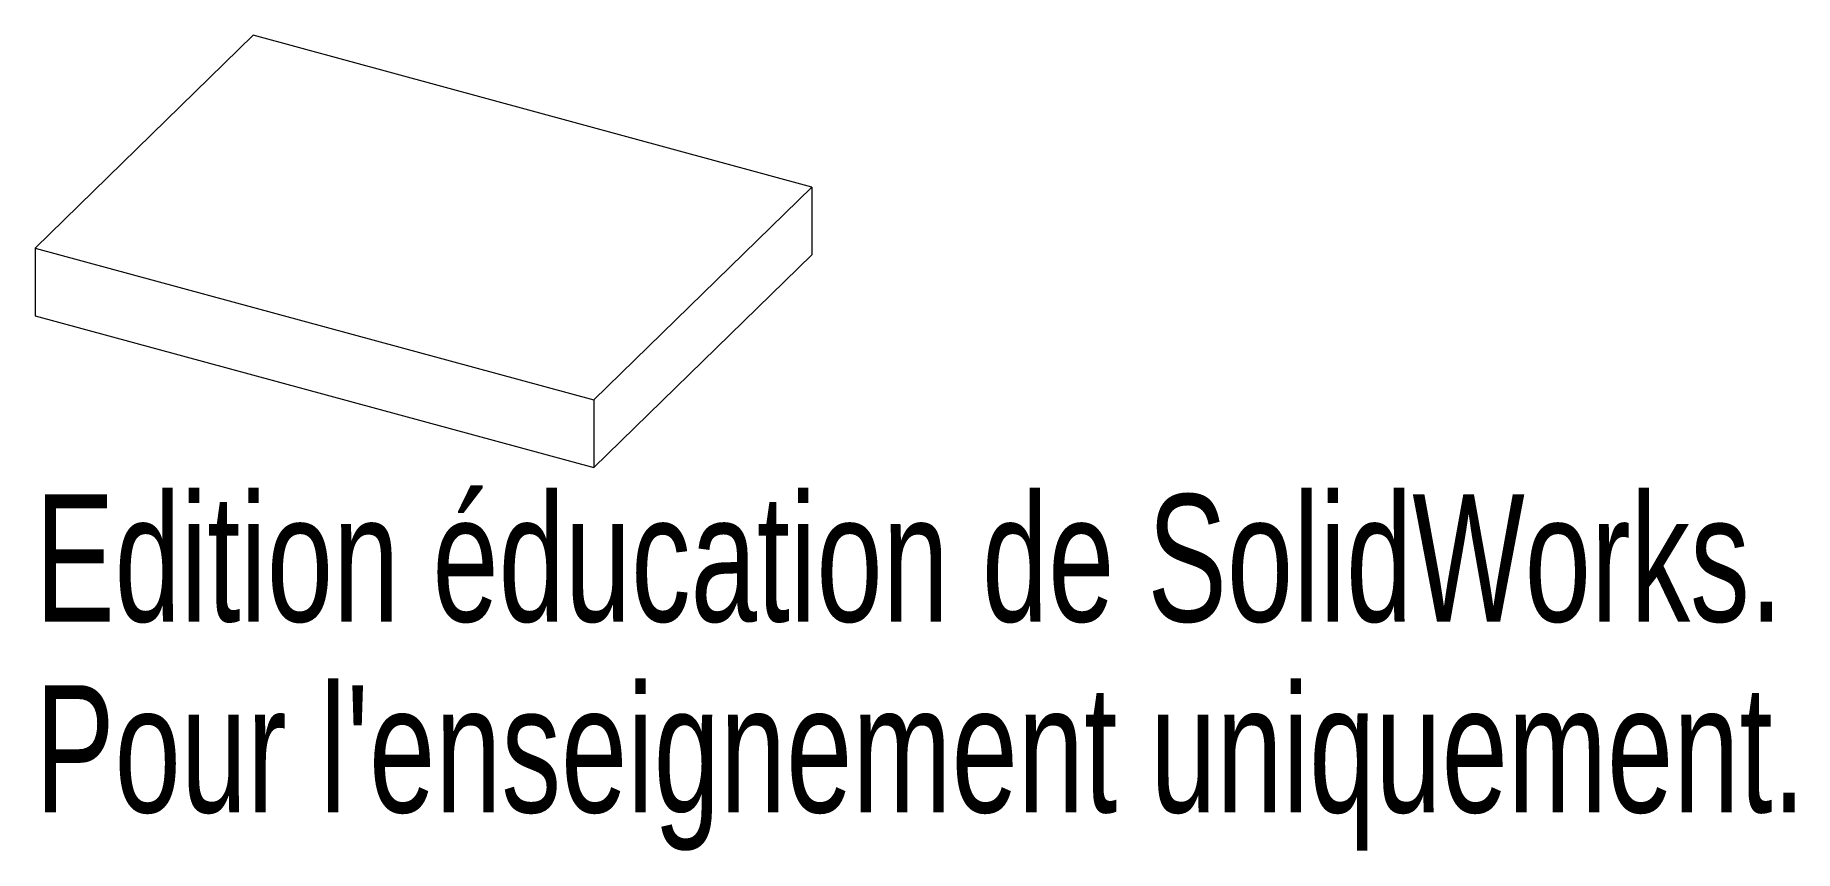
# Model space of a CAD drawing. Header units: millimetres. Extents: x -21.2 to 45.6, y -14.6 to 16.4.
import ezdxf

# ---------------------------------------------------------------- set-up
doc = ezdxf.new("R2010")
doc.units = ezdxf.units.MM
doc.styles.add('SLDTEXTSTYLE0', font='TXT', dxfattribs={"width": 0.7})

msp = doc.modelspace()

# ---------------------------------------------------------------- linework, layer by layer
at = {"color": 7, "linetype": 'Continuous', "lineweight": 15}
for p, q in [((-12.942, 16.426), (-21.226, 8.34)), ((8.284, 10.657), (-12.942, 16.426)), ((0, 2.572), (8.284, 10.657)), ((8.284, 10.657), (8.284, 8.085)), ((-21.226, 8.34), (0, 2.572)), ((-21.226, 8.34), (-21.226, 5.769)), ((0, 0), (8.284, 8.085)), ((-21.226, 5.769), (0, 0)), ((0, 2.572), (0, 0))]:
    msp.add_line(p, q, dxfattribs=at)

# ---------------------------------------------------------------- texts
at = {"color": 7, "linetype": 'Continuous', "char_height": 4.83362, "attachment_point": 1, "style": 'SLDTEXTSTYLE0'}
for s, insert in [('Edition éducation de SolidWorks.', (-21.226, -1.02)), ("Pour l'enseignement uniquement.", (-21.226, -8.27))]:
    msp.add_mtext(s, dxfattribs=dict(at, insert=insert))

doc.saveas('drawing.dxf')
